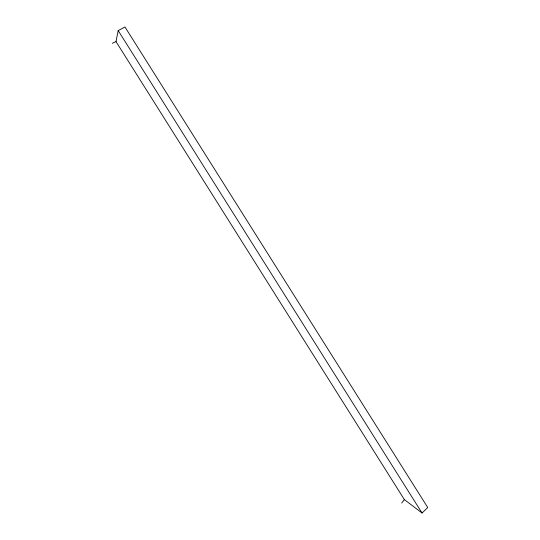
<?xml version="1.0" encoding="UTF-8"?>
<svg xmlns="http://www.w3.org/2000/svg" width="540" height="540" viewBox="0 0 540 540"><rect width="100%" height="100%" fill="white"/><g stroke="black" fill="none" stroke-linecap="round" stroke-linejoin="round"><path stroke-width="0.81" d="M116.006 41.6L118.193 30.598L124.976 27L427.734 507.512L422.037 513L404.372 499.601L116.006 41.6L112.266 43.315M401.659 503.037L404.372 499.601M118.193 30.598L422.037 513"/></g></svg>
